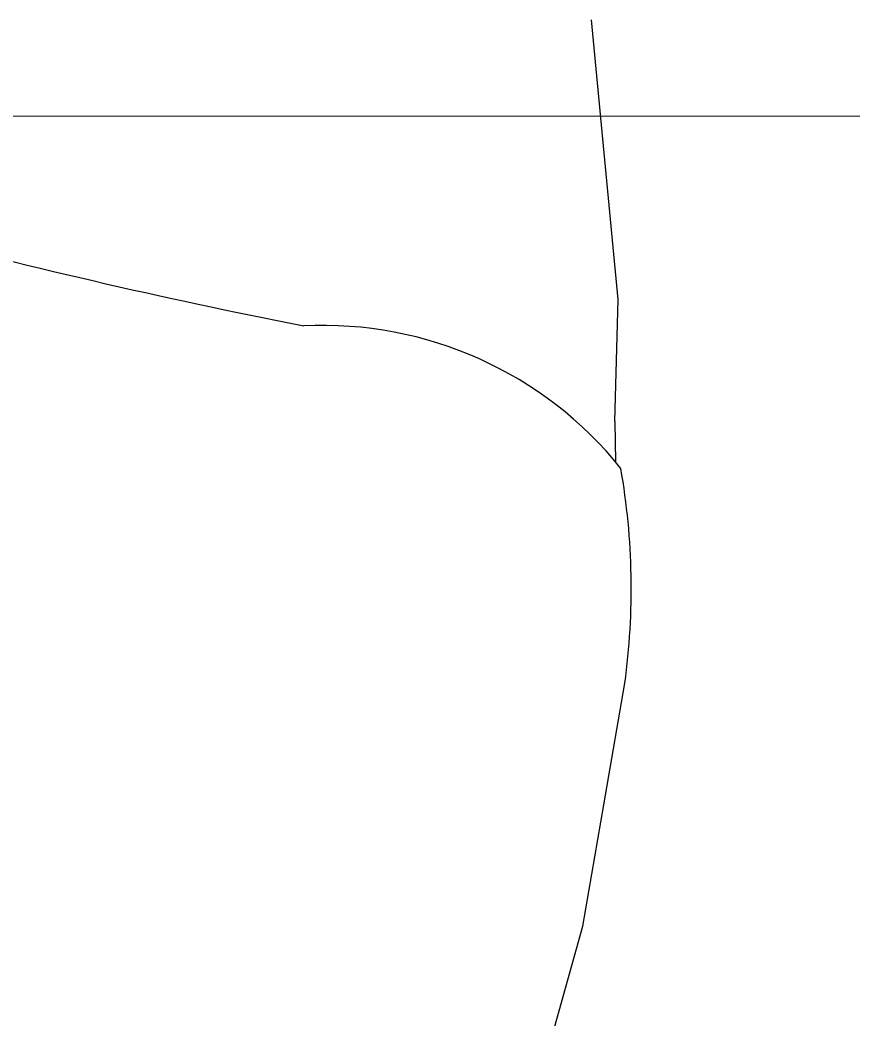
# Model space of a CAD drawing. Header units: millimetres. Extents: x 26027 to 581921, y 7230 to 233891.
# Drawn here: x 470773.3 to 470899.9, y 156892.9 to 157044.9 of the extents above; entities that cross this region are included whole.
import ezdxf

# ---------------------------------------------------------------- set-up
doc = ezdxf.new("R2010")
doc.units = ezdxf.units.MM
doc.header["$LTSCALE"] = 5
doc.layers.add('EXF', color=7, linetype='Continuous', lineweight=0, true_color=0x4e7e3e)
doc.layers.add('GE-EQUIPMENT_INSERTION', color=140, linetype='Continuous')
doc.layers.add('GE-FURNITURE', color=8, linetype='Continuous')
doc.layers.add('Medical Equipment and Furniture', color=163, linetype='Continuous', lineweight=0)

# ---------------------------------------------------------------- blocks, each defined once
blk = doc.blocks.new('GE-EUR00134')
at = {"layer": 'GE-FURNITURE'}
for p, q in [((274.84, 23.22), (295.88, 17.32)), ((295.88, 17.32), (314.36, 14.14)), ((412.47, 14), (433.74, 16.05)), ((314.36, 14.14), (332.83, 10.97)), ((391.2, 11.96), (412.47, 14)), ((372.65, 12.48), (366.5, 12.36)), ((372.65, 12.48), (391.2, 11.96))]:
    blk.add_line(p, q, dxfattribs=at)
for centre, radius, start, end in [((1340.28, -128.2), 971.45, 161.10299, 168.84263), ((329.27, 56.83), 57.99, 308.684, 2.9169), ((347.25, 116.28), 106.3, 262.2025, 279.8925)]:
    blk.add_arc(centre, radius, start, end, dxfattribs=at)
blk = doc.blocks.new('GE-EUR01612')
at = {"layer": 'GE-EQUIPMENT_INSERTION', "rotation": 90}
blk.add_blockref('GE-EUR00134', (329.82, -1119.11), dxfattribs=at)

msp = doc.modelspace()

# ---------------------------------------------------------------- linework, layer by layer
at = {"layer": 'Medical Equipment and Furniture', "elevation": 2.36}
msp.add_lwpolyline([(471435.81, 157730.27), (471435.81, 157030.27), (469735.81, 157030.27)], dxfattribs=at)

# ---------------------------------------------------------------- next in the draw order: block references
at = {"layer": 'GE-EQUIPMENT_INSERTION'}
msp.add_blockref('GE-EUR01612', (470546.39, 157730.27, 2.36), dxfattribs=at)

# ---------------------------------------------------------------- next in the draw order: hatches: boundary and pattern name
h = msp.add_hatch()
h.set_pattern_fill('CROSS', color=85, scale=10)
h.set_pattern_definition([(0, (368880, 104830), (63.5, 63.5), [31.75, -95.25]), (90, (368895.875, 104814.125), (-63.5, 63.5), [31.75, -95.25])])
edge = h.paths.add_edge_path()
edge.add_line((457685.58, 145694.32), (457685.58, 152806.09))
edge.add_line((457685.58, 152806.09), (462487.44, 152806.09))
edge.add_line((462487.44, 152806.09), (462487.44, 145900.86))
edge.add_line((462487.44, 145900.86), (462587.44, 145901.08))
edge.add_line((462587.44, 145901.08), (462587.44, 152806.09))
edge.add_line((462587.44, 152806.09), (464555.85, 152806.09))
edge.add_line((464555.85, 152806.09), (469284.36, 152806.09))
edge.add_line((469284.36, 152806.09), (471903.68, 152806.09))
edge.add_line((471903.68, 152806.09), (471903.68, 142653.21))
edge.add_line((471903.68, 142653.21), (478231.4, 142645.85))
edge.add_line((478231.4, 142645.85), (478231.4, 142845.16))
edge.add_line((478231.4, 142845.16), (472503.68, 142845.16))
edge.add_line((472503.68, 142845.16), (472503.68, 157839.95))
edge.add_line((472503.68, 157839.95), (472503.99, 159009.18))
edge.add_line((472503.99, 159009.18), (479768.57, 159009.18))
edge.add_line((479768.57, 159009.18), (479768.57, 159109.18))
edge.add_line((479768.57, 159109.18), (472503.68, 159109.18))
edge.add_line((472503.68, 159109.18), (472503.68, 169315.57))
edge.add_line((472503.68, 169315.57), (478921.1, 169315.57))
edge.add_line((478921.1, 169315.57), (484286.41, 169315.57))
edge.add_line((484286.41, 169315.57), (484286.41, 166351.21))
edge.add_line((484286.41, 166351.21), (484486.41, 166351.21))
edge.add_line((484486.41, 166351.21), (484486.41, 169515.57))
edge.add_line((484486.41, 169515.57), (479083.84, 169515.57))
edge.add_line((479083.84, 169515.57), (479083.84, 190946.93))
edge.add_line((479083.84, 190946.93), (479083.84, 191341.64))
edge.add_line((479083.84, 191341.64), (478883.84, 191341.64))
edge.add_line((478883.84, 191341.64), (478883.84, 195124.29))
edge.add_line((478883.84, 195124.29), (477262.37, 195124.29))
edge.add_line((477262.37, 195124.29), (477262.37, 205421.18))
edge.add_line((477262.37, 205421.18), (474368.03, 205421.18))
edge.add_line((474368.03, 205421.18), (469356.92, 205421.18))
edge.add_line((469356.92, 205421.18), (469256.92, 205421.18))
edge.add_line((469256.92, 205421.18), (469256.92, 204391.28))
edge.add_line((469256.92, 204391.28), (469856.92, 204391.28))
edge.add_line((469856.92, 204391.28), (469856.92, 204821.18))
edge.add_line((469856.92, 204821.18), (471179.26, 204821.18))
edge.add_line((471179.26, 204821.18), (471179.26, 204391.28))
edge.add_line((471179.26, 204391.28), (471779.26, 204391.28))
edge.add_line((471779.26, 204391.28), (471779.26, 204821.18))
edge.add_line((471779.26, 204821.18), (476662.37, 204821.18))
edge.add_line((476662.37, 204821.18), (476662.37, 194457.56))
edge.add_line((476662.37, 194457.56), (478283.84, 194457.56))
edge.add_line((478283.84, 194457.56), (478283.84, 169915.57))
edge.add_line((478283.84, 169915.57), (471903.68, 169915.57))
edge.add_line((471903.68, 169915.57), (471903.68, 159211.95))
edge.add_line((471903.68, 159211.95), (470513.73, 159211.95))
edge.add_line((470513.73, 159211.95), (470513.73, 159111.95))
edge.add_line((470513.73, 159111.95), (471903.68, 159111.95))
edge.add_line((471903.68, 159111.95), (471903.68, 153006.09))
edge.add_line((471903.68, 153006.09), (462587.44, 153006.09))
edge.add_line((462587.44, 153006.09), (462487.44, 152906.09))
edge.add_line((462487.44, 152906.09), (457585.58, 152906.09))
edge.add_line((457585.58, 152906.09), (457585.58, 145694.32))
at = {"layer": 'EXF'}
h = msp.add_hatch(dxfattribs=at)
h.set_pattern_fill('CROSS', color=256, scale=10)
edge = h.paths.add_edge_path()
edge.add_line((464555.85, 152806.09), (469284.36, 152806.09))
edge.add_line((469284.36, 152806.09), (471903.68, 152806.09))
edge.add_line((471903.68, 152806.09), (471903.68, 142653.21))
edge.add_line((471903.68, 142653.21), (478231.4, 142645.85))
edge.add_line((478231.4, 142645.85), (478231.4, 142845.16))
edge.add_line((478231.4, 142845.16), (472503.68, 142845.16))
edge.add_line((472503.68, 142845.16), (472503.68, 157839.95))
edge.add_line((472503.68, 157839.95), (472503.99, 159009.18))
edge.add_line((472503.99, 159009.18), (479768.57, 159009.18))
edge.add_line((479768.57, 159009.18), (479768.57, 159109.18))
edge.add_line((479768.57, 159109.18), (472503.68, 159109.18))
edge.add_line((472503.68, 159109.18), (472503.68, 169315.57))
edge.add_line((472503.68, 169315.57), (478921.1, 169315.57))
edge.add_line((478921.1, 169315.57), (484286.41, 169315.57))
edge.add_line((484286.41, 169315.57), (484286.41, 166351.21))
edge.add_line((484286.41, 166351.21), (484486.41, 166351.21))
edge.add_line((484486.41, 166351.21), (484486.41, 169515.57))
edge.add_line((484486.41, 169515.57), (479083.84, 169515.57))
edge.add_line((479083.84, 169515.57), (479083.84, 190946.93))
edge.add_line((479083.84, 190946.93), (479083.84, 191341.64))
edge.add_line((479083.84, 191341.64), (478883.84, 191341.64))
edge.add_line((478883.84, 191341.64), (478883.84, 195124.29))
edge.add_line((478883.84, 195124.29), (477262.37, 195124.29))
edge.add_line((477262.37, 195124.29), (477262.37, 205421.18))
edge.add_line((477262.37, 205421.18), (474368.03, 205421.18))
edge.add_line((474368.03, 205421.18), (469356.92, 205421.18))
edge.add_line((469356.92, 205421.18), (469256.92, 205421.18))
edge.add_line((469256.92, 205421.18), (469256.92, 204391.28))
edge.add_line((469256.92, 204391.28), (469856.92, 204391.28))
edge.add_line((469856.92, 204391.28), (469856.92, 204821.18))
edge.add_line((469856.92, 204821.18), (471179.26, 204821.18))
edge.add_line((471179.26, 204821.18), (471179.26, 204391.28))
edge.add_line((471179.26, 204391.28), (471779.26, 204391.28))
edge.add_line((471779.26, 204391.28), (471779.26, 204821.18))
edge.add_line((471779.26, 204821.18), (476662.37, 204821.18))
edge.add_line((476662.37, 204821.18), (476662.37, 194457.56))
edge.add_line((476662.37, 194457.56), (478283.84, 194457.56))
edge.add_line((478283.84, 194457.56), (478283.84, 169915.57))
edge.add_line((478283.84, 169915.57), (471903.68, 169915.57))
edge.add_line((471903.68, 169915.57), (471903.68, 159211.95))
edge.add_line((471903.68, 159211.95), (470513.73, 159211.95))
edge.add_line((470513.73, 159211.95), (470513.73, 159111.95))
edge.add_line((470513.73, 159111.95), (471903.68, 159111.95))
edge.add_line((471903.68, 159111.95), (471903.68, 153006.09))
edge.add_line((471903.68, 153006.09), (462587.44, 153006.09))

doc.saveas('drawing.dxf')
